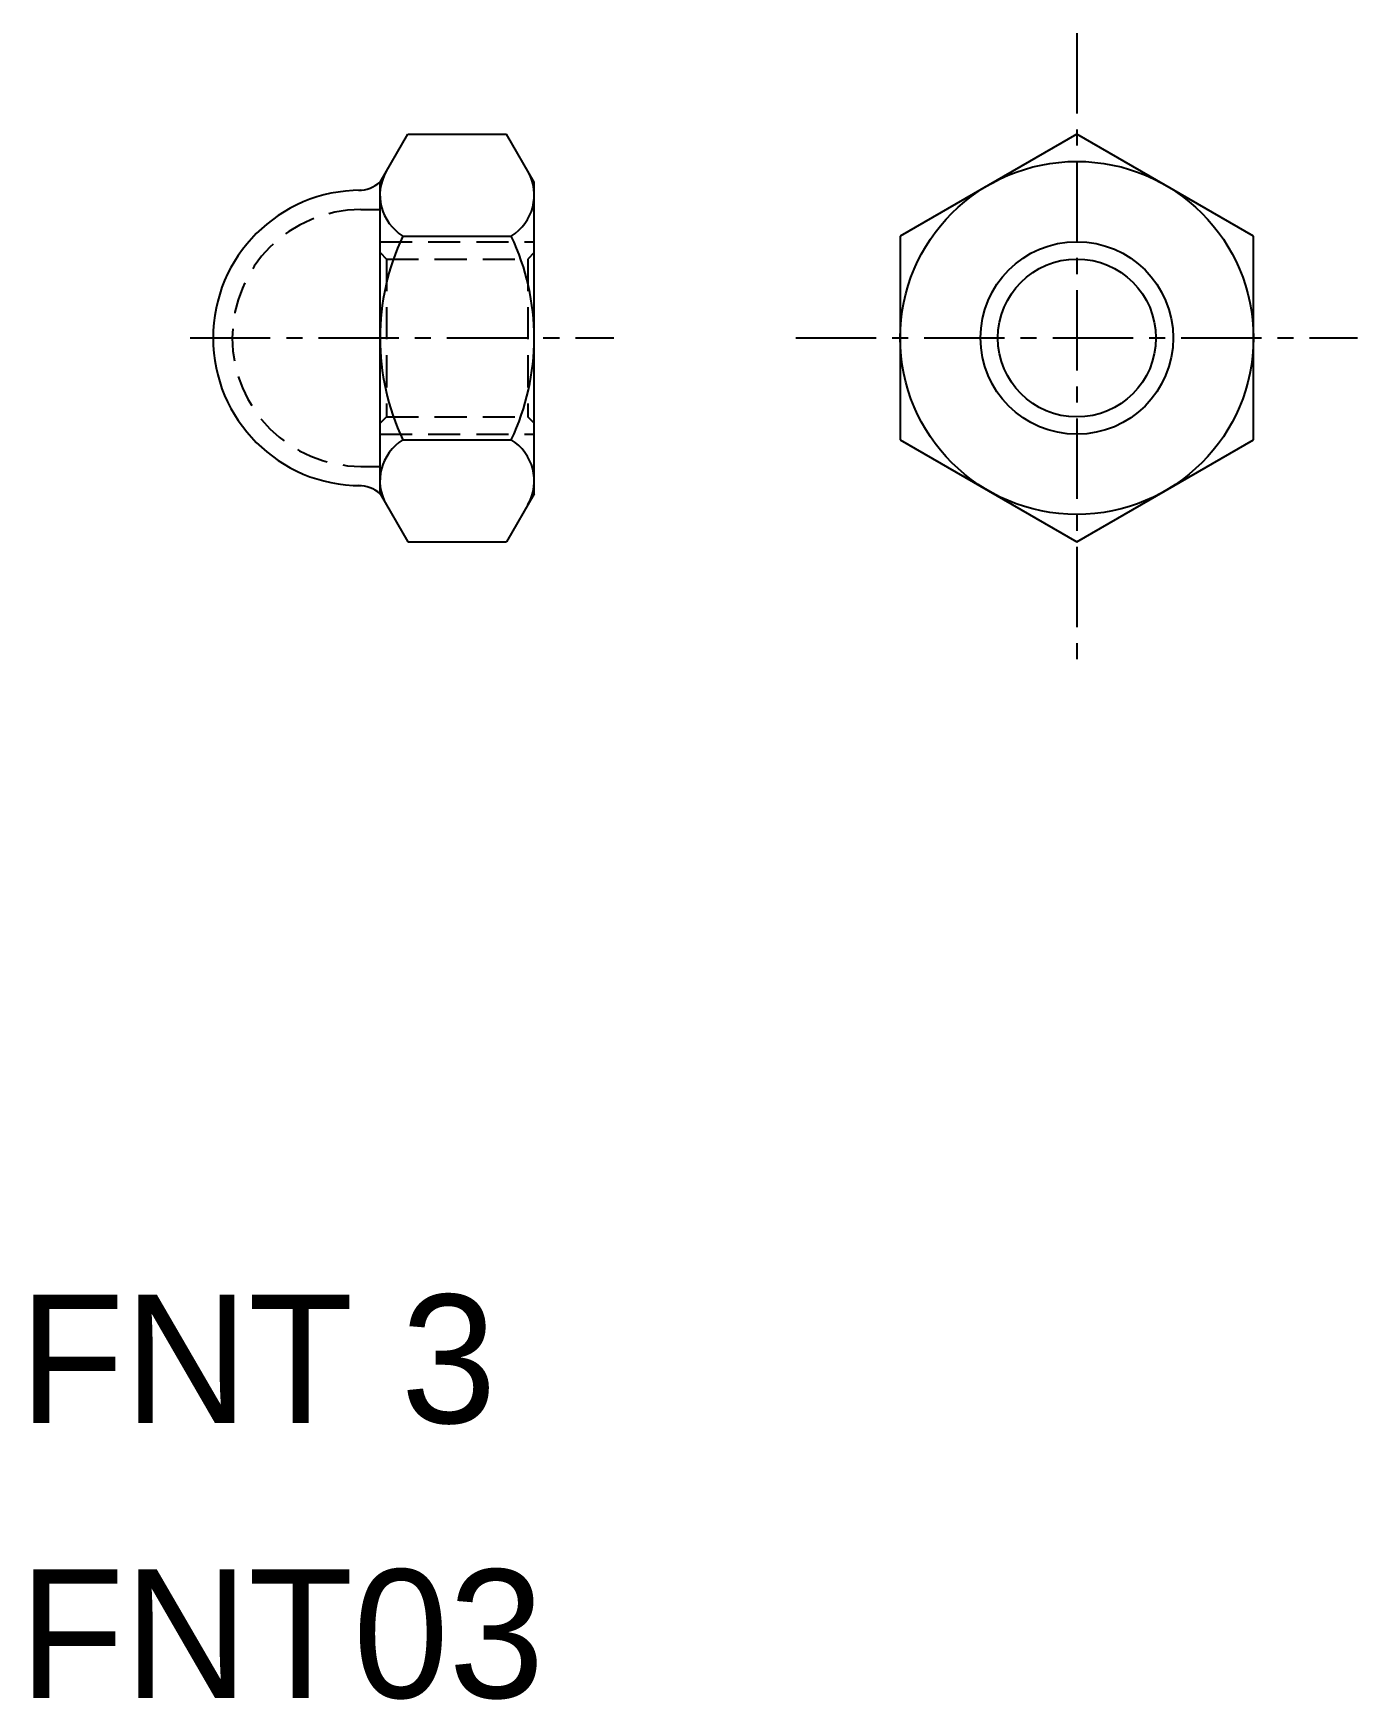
# Model space of a CAD drawing. Extents: x 77.2 to 97.8, y 12.3 to 38.2.
import ezdxf

# ---------------------------------------------------------------- set-up
doc = ezdxf.new("R2010")
doc.units = 0
doc.linetypes.add('CENTER', pattern=[2, 1.25, -0.25, 0.25, -0.25])
doc.linetypes.add('DASHED', pattern=[0.75, 0.5, -0.25])
doc.layers.get('0').update_dxf_attribs({"linetype": 'CONTINUOUS'})
doc.layers.add('CENTER', color=1, linetype='CENTER')

msp = doc.modelspace()

# ---------------------------------------------------------------- linework, layer by layer
at = {"color": 7, "linetype": 'CONTINUOUS'}
for p, q in [((82.561, 35.913), (82.992, 36.66)), ((82.992, 36.66), (84.53, 36.66)), ((84.961, 35.913), (84.53, 36.66)), ((93.41, 36.66), (90.66, 35.072)), ((96.16, 35.072), (93.41, 36.66)), ((82.561, 31.055), (82.561, 35.913)), ((84.961, 32.155), (84.961, 35.913)), ((82.26, 35.784), (82.26, 35.784)), ((82.918, 35.072), (84.604, 35.072)), ((90.66, 35.072), (90.66, 31.896)), ((96.16, 31.896), (96.16, 35.072)), ((84.961, 31.055), (84.961, 32.155)), ((82.918, 31.896), (84.604, 31.896)), ((90.66, 31.896), (93.41, 30.309)), ((93.41, 30.309), (96.16, 31.896)), ((82.26, 31.184), (82.26, 31.184)), ((82.561, 31.055), (82.992, 30.309)), ((84.961, 31.055), (84.53, 30.309)), ((82.992, 30.309), (84.53, 30.309))]:
    msp.add_line(p, q, dxfattribs=at)
at = {"color": 3, "linetype": 'DASHED'}
for p, q in [((82.26, 35.484), (82.561, 35.484)), ((82.561, 34.984), (84.961, 34.984)), ((82.561, 34.814), (82.661, 34.714)), ((84.961, 34.814), (84.861, 34.714)), ((82.661, 34.714), (84.861, 34.714)), ((82.661, 34.714), (82.661, 32.255)), ((84.861, 34.714), (84.861, 32.255)), ((82.561, 32.155), (82.661, 32.255)), ((82.661, 32.255), (84.861, 32.255)), ((84.961, 32.155), (84.861, 32.255)), ((82.561, 31.984), (84.961, 31.984)), ((82.26, 31.484), (82.561, 31.484))]:
    msp.add_line(p, q, dxfattribs=at)
at = {"color": 7, "linetype": 'CONTINUOUS'}
for radius in [2.75, 1.23]:
    msp.add_circle((93.41, 33.484), radius, dxfattribs=at)
at = {"color": 3, "linetype": 'CONTINUOUS'}
msp.add_circle((93.41, 33.484), 1.5, dxfattribs=at)
at = {"color": 7, "linetype": 'CONTINUOUS'}
for centre, radius, start, end in [((83.31, 35.711), 0.75, 150.4875, 238.5094), ((84.212, 35.711), 0.75, 301.4906, 29.5125), ((82.225, 36.284), 0.5, 270, 312.1996), ((82.261, 33.484), 2.3, 90.0098, 269.9902), ((86.271, 33.484), 3.71, 154.6614, 205.3386), ((81.251, 33.484), 3.71, 334.6614, 25.3386), ((83.31, 31.257), 0.75, 121.4906, 209.5125), ((84.212, 31.257), 0.75, 330.4875, 58.5094), ((82.225, 30.685), 0.5, 47.8004, 90)]:
    msp.add_arc(centre, radius, start, end, dxfattribs=at)
at = {"color": 3, "linetype": 'DASHED'}
msp.add_arc((82.261, 33.484), 2, 90.0098, 269.9902, dxfattribs=at)
at = {"layer": 'CENTER', "color": 1, "linetype": 'CENTER'}
for p, q in [((93.41, 38.23), (93.41, 28.286)), ((79.603, 33.484), (86.203, 33.484)), ((89.034, 33.484), (97.781, 33.484))]:
    msp.add_line(p, q, dxfattribs=at)

# ---------------------------------------------------------------- texts
at = {"color": 7, "linetype": 'CONTINUOUS'}
for s, p in [('FNT 3', (76.944, 16.582)), ('FNT03', (76.944, 12.301))]:
    msp.add_text(s, height=2, dxfattribs=at).set_placement(p)

doc.saveas('drawing.dxf')
